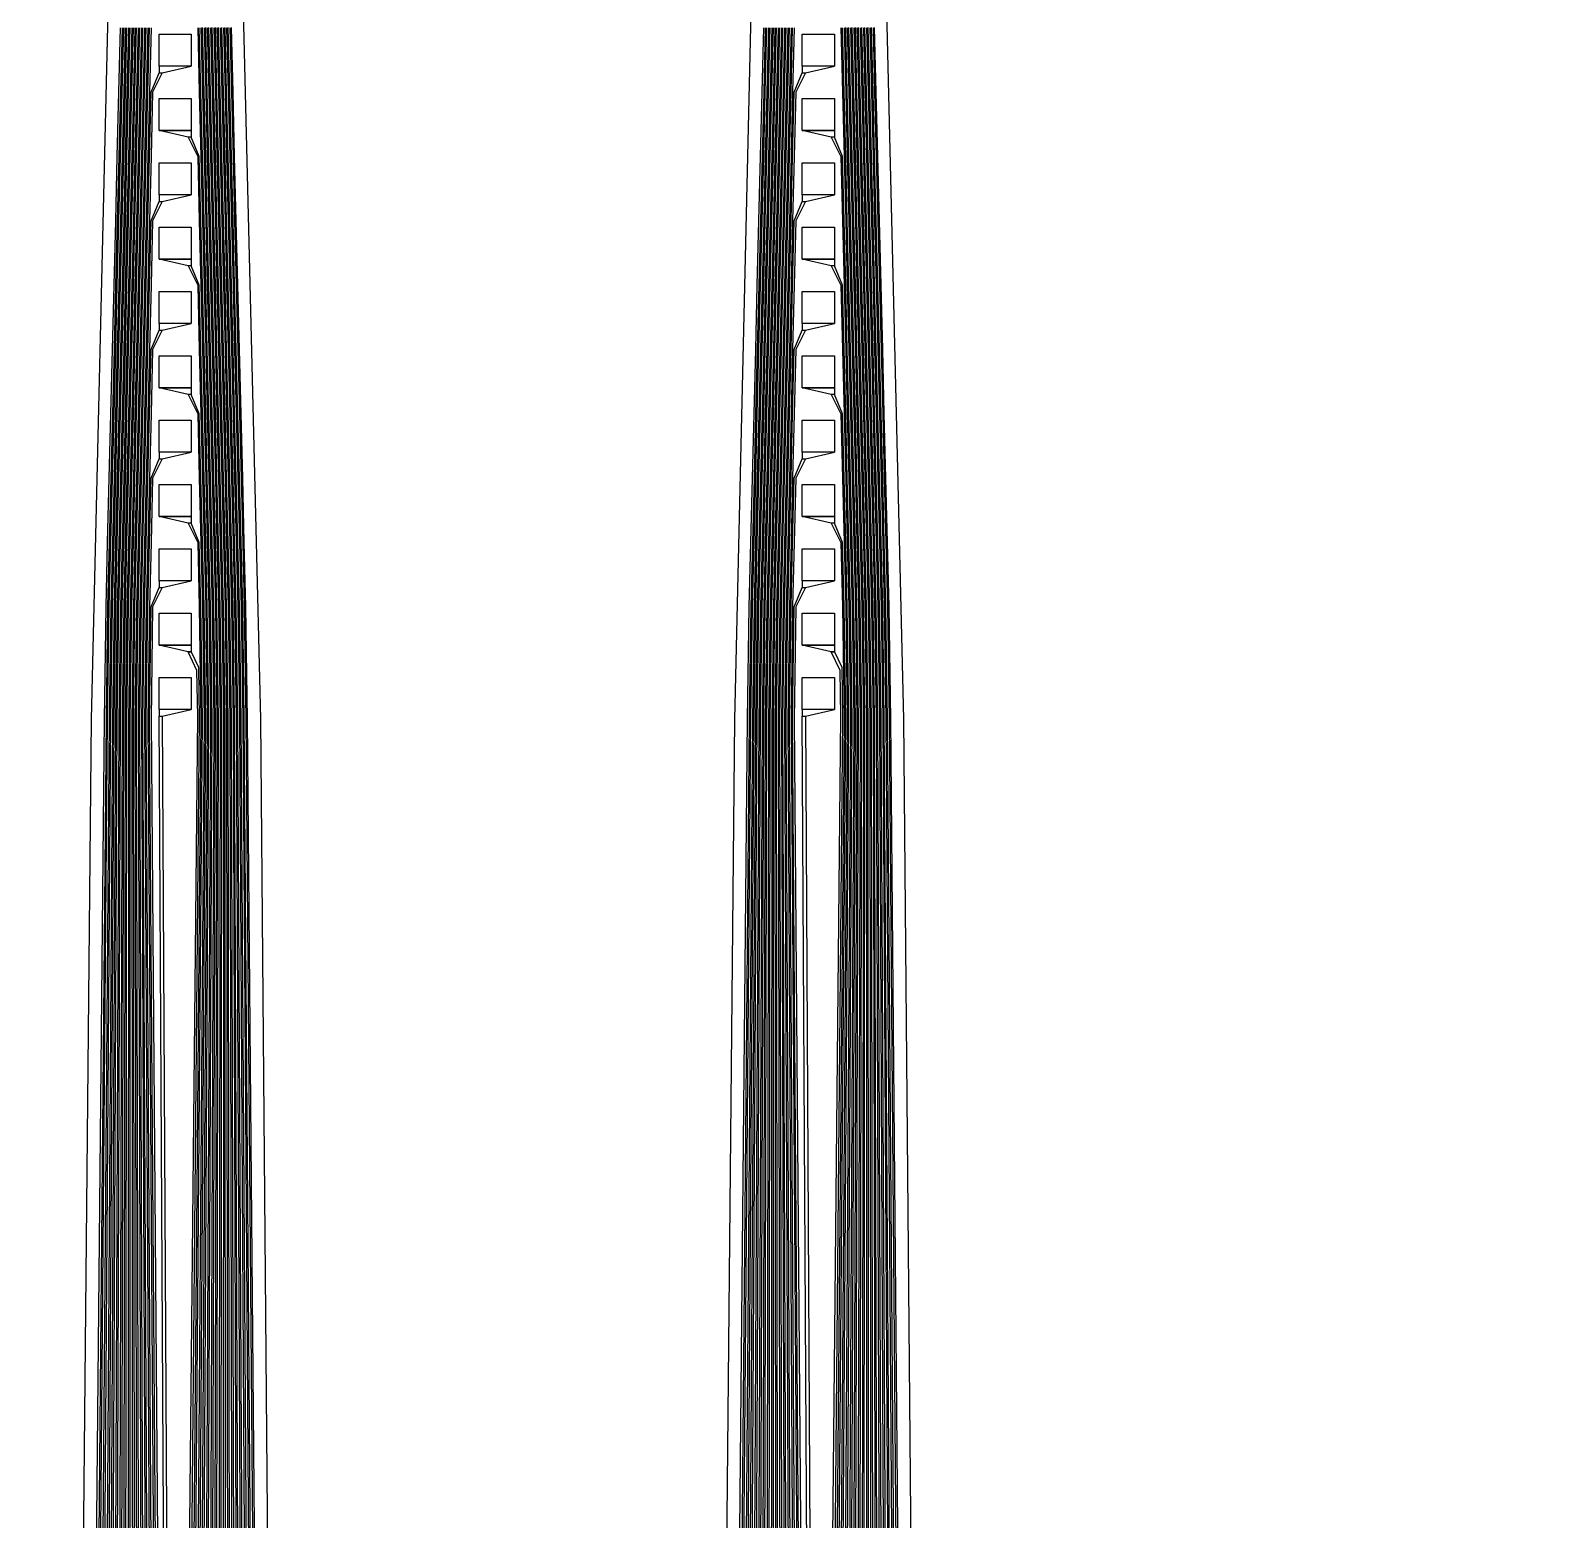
# Model space of a CAD drawing. Header units: inches. Extents: x 106592 to 209533, y 57057 to 74911.
# Drawn here: x 175348.1 to 175821.4, y 70432.1 to 70895 of the extents above; entities that cross this region are included whole.
import ezdxf

# ---------------------------------------------------------------- set-up
doc = ezdxf.new("R2010")
doc.units = ezdxf.units.IN
doc.header["$MEASUREMENT"] = 0
for name, color, linetype in [('metal', 221, 'Continuous'), ('nitride window', 40, 'Continuous'), ('profile', 140, 'Continuous')]:
    doc.layers.add(name, color=color, linetype=linetype)

msp = doc.modelspace()

# ---------------------------------------------------------------- linework, layer by layer
at = {"layer": 'metal'}
for points in [[(175376.63, 70895.83), (175376.14, 70875.9), (175375.63, 70855.83), (175375.14, 70835.9), (175374.63, 70815.83), (175374.14, 70795.9), (175373.63, 70775.83), (175373.14, 70755.9), (175372.63, 70735.83), (175372.14, 70715.9), (175371.63, 70680.83), (175365.68, 70011.7), (175364.78, 70011.7), (175371.13, 70680.84), (175371.64, 70715.91), (175372.13, 70735.84), (175372.64, 70755.91), (175373.13, 70775.84), (175373.64, 70795.91), (175374.13, 70815.84), (175374.64, 70835.91), (175375.13, 70855.84), (175375.64, 70875.91), (175376.13, 70895.84)], [(175377.63, 70895.83), (175377.14, 70875.9), (175376.63, 70855.83), (175376.14, 70835.9), (175375.63, 70815.83), (175375.14, 70795.9), (175374.63, 70775.83), (175374.14, 70755.9), (175373.63, 70735.83), (175373.14, 70715.9), (175372.63, 70680.83), (175367.48, 70011.7), (175366.58, 70011.7), (175372.13, 70680.84), (175372.64, 70715.91), (175373.13, 70735.84), (175373.64, 70755.91), (175374.13, 70775.84), (175374.64, 70795.91), (175375.13, 70815.84), (175375.64, 70835.91), (175376.13, 70855.84), (175376.64, 70875.91), (175377.13, 70895.84)], [(175378.63, 70895.83), (175378.14, 70875.9), (175377.63, 70855.83), (175377.14, 70835.9), (175376.63, 70815.83), (175376.14, 70795.9), (175375.63, 70775.83), (175375.14, 70755.9), (175374.63, 70735.83), (175374.14, 70715.9), (175373.63, 70680.83), (175369.28, 70011.7), (175368.38, 70011.7), (175373.13, 70680.84), (175373.64, 70715.91), (175374.13, 70735.84), (175374.64, 70755.91), (175375.13, 70775.84), (175375.64, 70795.91), (175376.13, 70815.84), (175376.64, 70835.91), (175377.13, 70855.84), (175377.64, 70875.91), (175378.13, 70895.84)], [(175379.63, 70895.83), (175379.14, 70875.9), (175378.63, 70855.83), (175378.14, 70835.9), (175377.63, 70815.83), (175377.14, 70795.9), (175376.63, 70775.83), (175376.14, 70755.9), (175375.63, 70735.83), (175375.14, 70715.9), (175374.63, 70680.83), (175371.08, 70011.7), (175370.18, 70011.7), (175374.13, 70680.84), (175374.64, 70715.91), (175375.13, 70735.84), (175375.64, 70755.91), (175376.13, 70775.84), (175376.64, 70795.91), (175377.13, 70815.84), (175377.64, 70835.91), (175378.13, 70855.84), (175378.64, 70875.91), (175379.13, 70895.84)], [(175380.63, 70895.83), (175380.14, 70875.9), (175379.63, 70855.83), (175379.14, 70835.9), (175378.63, 70815.83), (175378.14, 70795.9), (175377.63, 70775.83), (175377.14, 70755.9), (175376.63, 70735.83), (175376.14, 70715.9), (175375.63, 70680.83), (175372.88, 70011.7), (175371.98, 70011.7), (175375.13, 70680.84), (175375.64, 70715.91), (175376.13, 70735.84), (175376.64, 70755.91), (175377.13, 70775.84), (175377.64, 70795.91), (175378.13, 70815.84), (175378.64, 70835.91), (175379.13, 70855.84), (175379.64, 70875.91), (175380.13, 70895.84)], [(175381.63, 70895.83), (175381.14, 70875.9), (175380.63, 70855.83), (175380.14, 70835.9), (175379.63, 70815.83), (175379.14, 70795.9), (175378.63, 70775.83), (175378.14, 70755.9), (175377.63, 70735.83), (175377.14, 70715.9), (175376.63, 70680.83), (175374.68, 70011.7), (175373.78, 70011.7), (175376.13, 70680.84), (175376.64, 70715.91), (175377.13, 70735.84), (175377.64, 70755.91), (175378.13, 70775.84), (175378.64, 70795.91), (175379.13, 70815.84), (175379.64, 70835.91), (175380.13, 70855.84), (175380.64, 70875.91), (175381.13, 70895.84)], [(175382.63, 70895.83), (175382.14, 70875.9), (175381.63, 70855.83), (175381.14, 70835.9), (175380.63, 70815.83), (175380.14, 70795.9), (175379.63, 70775.83), (175379.14, 70755.9), (175378.63, 70735.83), (175378.14, 70715.9), (175377.63, 70680.83), (175376.48, 70011.7), (175375.58, 70011.7), (175377.13, 70680.84), (175377.64, 70715.91), (175378.13, 70735.84), (175378.64, 70755.91), (175379.13, 70775.84), (175379.64, 70795.91), (175380.13, 70815.84), (175380.64, 70835.91), (175381.13, 70855.84), (175381.64, 70875.91), (175382.13, 70895.84)], [(175383.63, 70895.83), (175383.14, 70875.9), (175382.63, 70855.83), (175382.14, 70835.9), (175381.63, 70815.83), (175381.14, 70795.9), (175380.63, 70775.83), (175380.14, 70755.9), (175379.63, 70735.83), (175379.14, 70715.9), (175378.63, 70680.83), (175378.28, 70011.7), (175377.38, 70011.7), (175378.13, 70680.84), (175378.64, 70715.91), (175379.13, 70735.84), (175379.64, 70755.91), (175380.13, 70775.84), (175380.64, 70795.91), (175381.13, 70815.84), (175381.64, 70835.91), (175382.13, 70855.84), (175382.64, 70875.91), (175383.13, 70895.84)], [(175384.63, 70895.83), (175384.14, 70875.9), (175383.63, 70855.83), (175383.14, 70835.9), (175382.63, 70815.83), (175382.14, 70795.9), (175381.63, 70775.83), (175381.14, 70755.9), (175380.63, 70735.83), (175380.14, 70715.9), (175379.63, 70680.83), (175380.08, 70011.7), (175379.18, 70011.7), (175379.13, 70680.84), (175379.64, 70715.91), (175380.13, 70735.84), (175380.64, 70755.91), (175381.13, 70775.84), (175381.64, 70795.91), (175382.13, 70815.84), (175382.64, 70835.91), (175383.13, 70855.84), (175383.64, 70875.91), (175384.13, 70895.84)], [(175385.63, 70895.83), (175385.14, 70875.9), (175384.63, 70855.83), (175384.14, 70835.9), (175383.63, 70815.83), (175383.14, 70795.9), (175382.63, 70775.83), (175382.14, 70755.9), (175381.63, 70735.83), (175381.14, 70715.9), (175380.63, 70680.83), (175381.88, 70011.7), (175380.98, 70011.7), (175380.13, 70680.84), (175380.64, 70715.91), (175381.13, 70735.84), (175381.64, 70755.91), (175382.13, 70775.84), (175382.64, 70795.91), (175383.13, 70815.84), (175383.64, 70835.91), (175384.13, 70855.84), (175384.64, 70875.91), (175385.13, 70895.84)], [(175400.13, 70895.83), (175400.63, 70875.83), (175401.13, 70855.9), (175401.63, 70835.83), (175402.13, 70815.9), (175402.63, 70795.83), (175403.13, 70775.9), (175403.63, 70755.83), (175404.13, 70735.9), (175404.63, 70715.83), (175405.13, 70680.9), (175402.58, 70011.7)], [(175403.48, 70011.7), (175405.63, 70680.91), (175405.13, 70715.84), (175404.63, 70735.91), (175404.13, 70755.84), (175403.63, 70775.91), (175403.13, 70795.84), (175402.63, 70815.91), (175402.13, 70835.84), (175401.63, 70855.91), (175401.13, 70875.84), (175401.13, 70875.83), (175400.63, 70895.9)], [(175401.13, 70895.9), (175401.63, 70875.83), (175402.13, 70855.9), (175402.63, 70835.83), (175403.13, 70815.9), (175403.63, 70795.83), (175404.13, 70775.9), (175404.63, 70755.83), (175405.13, 70735.9), (175405.63, 70715.83), (175406.13, 70680.9), (175404.38, 70011.7), (175405.28, 70011.7), (175406.63, 70680.91), (175406.13, 70715.84), (175405.63, 70735.91), (175405.13, 70755.84), (175404.63, 70775.91), (175404.13, 70795.84), (175403.63, 70815.91), (175403.13, 70835.84), (175402.63, 70855.91), (175402.13, 70875.84), (175401.63, 70895.91)], [(175402.13, 70895.9), (175402.63, 70875.83), (175403.13, 70855.9), (175403.63, 70835.83), (175404.13, 70815.9), (175404.63, 70795.83), (175405.13, 70775.9), (175405.63, 70755.83), (175406.13, 70735.9), (175406.63, 70715.83), (175407.13, 70680.9), (175406.18, 70011.7), (175407.08, 70011.7), (175407.63, 70680.91), (175407.13, 70715.84), (175406.63, 70735.91), (175406.13, 70755.84), (175405.63, 70775.91), (175405.13, 70795.84), (175404.63, 70815.91), (175404.13, 70835.84), (175403.63, 70855.91), (175403.13, 70875.84), (175402.63, 70895.91)], [(175403.13, 70895.9), (175403.63, 70875.83), (175404.13, 70855.9), (175404.63, 70835.83), (175405.13, 70815.9), (175405.63, 70795.83), (175406.13, 70775.9), (175406.63, 70755.83), (175407.13, 70735.9), (175407.63, 70715.83), (175408.13, 70680.9), (175407.98, 70011.7), (175408.88, 70011.7), (175408.63, 70680.91), (175408.13, 70715.84), (175407.63, 70735.91), (175407.13, 70755.84), (175406.63, 70775.91), (175406.13, 70795.84), (175405.63, 70815.91), (175405.13, 70835.84), (175404.63, 70855.91), (175404.13, 70875.84), (175403.63, 70895.91)], [(175404.13, 70895.9), (175404.63, 70875.83), (175405.13, 70855.9), (175405.63, 70835.83), (175406.13, 70815.9), (175406.63, 70795.83), (175407.13, 70775.9), (175407.63, 70755.83), (175408.13, 70735.9), (175408.63, 70715.83), (175409.13, 70680.9), (175409.78, 70011.7), (175410.68, 70011.7), (175409.63, 70680.91), (175409.13, 70715.84), (175408.63, 70735.91), (175408.13, 70755.84), (175407.63, 70775.91), (175407.13, 70795.84), (175406.63, 70815.91), (175406.13, 70835.84), (175405.63, 70855.91), (175405.13, 70875.84), (175404.63, 70895.91)], [(175405.13, 70895.9), (175405.63, 70875.83), (175406.13, 70855.9), (175406.63, 70835.83), (175407.13, 70815.9), (175407.63, 70795.83), (175408.13, 70775.9), (175408.63, 70755.83), (175409.13, 70735.9), (175409.63, 70715.83), (175410.13, 70680.9), (175411.58, 70011.7), (175412.48, 70011.7), (175410.63, 70680.91), (175410.13, 70715.84), (175409.63, 70735.91), (175409.13, 70755.84), (175408.63, 70775.91), (175408.13, 70795.84), (175407.63, 70815.91), (175407.13, 70835.84), (175406.63, 70855.91), (175406.13, 70875.84), (175405.63, 70895.91)], [(175406.13, 70895.9), (175406.63, 70875.83), (175407.13, 70855.9), (175407.63, 70835.83), (175408.13, 70815.9), (175408.63, 70795.83), (175409.13, 70775.9), (175409.63, 70755.83), (175410.13, 70735.9), (175410.63, 70715.83), (175411.13, 70680.9), (175413.38, 70011.7), (175414.28, 70011.7), (175411.63, 70680.91), (175411.13, 70715.84), (175410.63, 70735.91), (175410.13, 70755.84), (175409.63, 70775.91), (175409.13, 70795.84), (175408.63, 70815.91), (175408.13, 70835.84), (175407.63, 70855.91), (175407.13, 70875.84), (175406.63, 70895.91)], [(175407.13, 70895.9), (175407.63, 70875.83), (175408.13, 70855.9), (175408.63, 70835.83), (175409.13, 70815.9), (175409.63, 70795.83), (175410.13, 70775.9), (175410.63, 70755.83), (175411.13, 70735.9), (175411.63, 70715.83), (175412.13, 70680.9), (175415.18, 70011.7), (175416.08, 70011.7), (175412.63, 70680.91), (175412.13, 70715.84), (175411.63, 70735.91), (175411.13, 70755.84), (175410.63, 70775.91), (175410.13, 70795.84), (175409.63, 70815.91), (175409.13, 70835.84), (175408.63, 70855.91), (175408.13, 70875.84), (175407.63, 70895.91)], [(175408.13, 70895.9), (175408.63, 70875.83), (175409.13, 70855.9), (175409.63, 70835.83), (175410.13, 70815.9), (175410.63, 70795.83), (175411.13, 70775.9), (175411.63, 70755.83), (175412.13, 70735.9), (175412.63, 70715.83), (175413.13, 70680.9), (175416.98, 70011.7), (175417.88, 70011.7), (175413.63, 70680.91), (175413.13, 70715.84), (175412.63, 70735.91), (175412.13, 70755.84), (175411.63, 70775.91), (175411.13, 70795.84), (175410.63, 70815.91), (175410.13, 70835.84), (175409.63, 70855.91), (175409.13, 70875.84), (175408.63, 70895.91)], [(175409.13, 70895.9), (175409.63, 70875.83), (175410.13, 70855.9), (175410.63, 70835.83), (175411.13, 70815.9), (175411.63, 70795.83), (175412.13, 70775.9), (175412.63, 70755.83), (175413.13, 70735.9), (175413.63, 70715.83), (175414.13, 70680.9), (175418.78, 70011.7), (175419.68, 70011.7), (175414.63, 70680.91), (175414.13, 70715.84), (175413.63, 70735.91), (175413.13, 70755.84), (175412.63, 70775.91), (175412.13, 70795.84), (175411.63, 70815.91), (175411.13, 70835.84), (175410.63, 70855.91), (175410.13, 70875.84), (175409.63, 70895.91)], [(175410.13, 70895.9), (175410.63, 70875.83), (175411.13, 70855.9), (175411.63, 70835.83), (175412.13, 70815.9), (175412.63, 70795.83), (175413.13, 70775.9), (175413.63, 70755.83), (175414.13, 70735.9), (175414.63, 70715.83), (175415.13, 70680.9), (175420.58, 70011.7), (175421.48, 70011.7), (175415.63, 70680.91), (175415.13, 70715.84), (175414.63, 70735.91), (175414.13, 70755.84), (175413.63, 70775.91), (175413.13, 70795.84), (175412.63, 70815.91), (175412.13, 70835.84), (175411.63, 70855.91), (175411.13, 70875.84), (175410.63, 70895.91)], [(175576.63, 70895.83), (175576.14, 70875.9), (175575.63, 70855.83), (175575.14, 70835.9), (175574.63, 70815.83), (175574.14, 70795.9), (175573.63, 70775.83), (175573.14, 70755.9), (175572.63, 70735.83), (175572.14, 70715.9), (175571.63, 70680.83), (175565.68, 70011.7), (175564.78, 70011.7), (175571.13, 70680.84), (175571.64, 70715.91), (175572.13, 70735.84), (175572.64, 70755.91), (175573.13, 70775.84), (175573.64, 70795.91), (175574.13, 70815.84), (175574.64, 70835.91), (175575.13, 70855.84), (175575.64, 70875.91), (175576.13, 70895.84)], [(175577.63, 70895.83), (175577.14, 70875.9), (175576.63, 70855.83), (175576.14, 70835.9), (175575.63, 70815.83), (175575.14, 70795.9), (175574.63, 70775.83), (175574.14, 70755.9), (175573.63, 70735.83), (175573.14, 70715.9), (175572.63, 70680.83), (175567.48, 70011.7), (175566.58, 70011.7), (175572.13, 70680.84), (175572.64, 70715.91), (175573.13, 70735.84), (175573.64, 70755.91), (175574.13, 70775.84), (175574.64, 70795.91), (175575.13, 70815.84), (175575.64, 70835.91), (175576.13, 70855.84), (175576.64, 70875.91), (175577.13, 70895.84)], [(175578.63, 70895.83), (175578.14, 70875.9), (175577.63, 70855.83), (175577.14, 70835.9), (175576.63, 70815.83), (175576.14, 70795.9), (175575.63, 70775.83), (175575.14, 70755.9), (175574.63, 70735.83), (175574.14, 70715.9), (175573.63, 70680.83), (175569.28, 70011.7), (175568.38, 70011.7), (175573.13, 70680.84), (175573.64, 70715.91), (175574.13, 70735.84), (175574.64, 70755.91), (175575.13, 70775.84), (175575.64, 70795.91), (175576.13, 70815.84), (175576.64, 70835.91), (175577.13, 70855.84), (175577.64, 70875.91), (175578.13, 70895.84)], [(175579.63, 70895.83), (175579.14, 70875.9), (175578.63, 70855.83), (175578.14, 70835.9), (175577.63, 70815.83), (175577.14, 70795.9), (175576.63, 70775.83), (175576.14, 70755.9), (175575.63, 70735.83), (175575.14, 70715.9), (175574.63, 70680.83), (175571.08, 70011.7), (175570.18, 70011.7), (175574.13, 70680.84), (175574.64, 70715.91), (175575.13, 70735.84), (175575.64, 70755.91), (175576.13, 70775.84), (175576.64, 70795.91), (175577.13, 70815.84), (175577.64, 70835.91), (175578.13, 70855.84), (175578.64, 70875.91), (175579.13, 70895.84)], [(175580.63, 70895.83), (175580.14, 70875.9), (175579.63, 70855.83), (175579.14, 70835.9), (175578.63, 70815.83), (175578.14, 70795.9), (175577.63, 70775.83), (175577.14, 70755.9), (175576.63, 70735.83), (175576.14, 70715.9), (175575.63, 70680.83), (175572.88, 70011.7), (175571.98, 70011.7), (175575.13, 70680.84), (175575.64, 70715.91), (175576.13, 70735.84), (175576.64, 70755.91), (175577.13, 70775.84), (175577.64, 70795.91), (175578.13, 70815.84), (175578.64, 70835.91), (175579.13, 70855.84), (175579.64, 70875.91), (175580.13, 70895.84)], [(175581.63, 70895.83), (175581.14, 70875.9), (175580.63, 70855.83), (175580.14, 70835.9), (175579.63, 70815.83), (175579.14, 70795.9), (175578.63, 70775.83), (175578.14, 70755.9), (175577.63, 70735.83), (175577.14, 70715.9), (175576.63, 70680.83), (175574.68, 70011.7), (175573.78, 70011.7), (175576.13, 70680.84), (175576.64, 70715.91), (175577.13, 70735.84), (175577.64, 70755.91), (175578.13, 70775.84), (175578.64, 70795.91), (175579.13, 70815.84), (175579.64, 70835.91), (175580.13, 70855.84), (175580.64, 70875.91), (175581.13, 70895.84)], [(175582.63, 70895.83), (175582.14, 70875.9), (175581.63, 70855.83), (175581.14, 70835.9), (175580.63, 70815.83), (175580.14, 70795.9), (175579.63, 70775.83), (175579.14, 70755.9), (175578.63, 70735.83), (175578.14, 70715.9), (175577.63, 70680.83), (175576.48, 70011.7), (175575.58, 70011.7), (175577.13, 70680.84), (175577.64, 70715.91), (175578.13, 70735.84), (175578.64, 70755.91), (175579.13, 70775.84), (175579.64, 70795.91), (175580.13, 70815.84), (175580.64, 70835.91), (175581.13, 70855.84), (175581.64, 70875.91), (175582.13, 70895.84)], [(175583.63, 70895.83), (175583.14, 70875.9), (175582.63, 70855.83), (175582.14, 70835.9), (175581.63, 70815.83), (175581.14, 70795.9), (175580.63, 70775.83), (175580.14, 70755.9), (175579.63, 70735.83), (175579.14, 70715.9), (175578.63, 70680.83), (175578.28, 70011.7), (175577.38, 70011.7), (175578.13, 70680.84), (175578.64, 70715.91), (175579.13, 70735.84), (175579.64, 70755.91), (175580.13, 70775.84), (175580.64, 70795.91), (175581.13, 70815.84), (175581.64, 70835.91), (175582.13, 70855.84), (175582.64, 70875.91), (175583.13, 70895.84)], [(175584.63, 70895.83), (175584.14, 70875.9), (175583.63, 70855.83), (175583.14, 70835.9), (175582.63, 70815.83), (175582.14, 70795.9), (175581.63, 70775.83), (175581.14, 70755.9), (175580.63, 70735.83), (175580.14, 70715.9), (175579.63, 70680.83), (175580.08, 70011.7), (175579.18, 70011.7), (175579.13, 70680.84), (175579.64, 70715.91), (175580.13, 70735.84), (175580.64, 70755.91), (175581.13, 70775.84), (175581.64, 70795.91), (175582.13, 70815.84), (175582.64, 70835.91), (175583.13, 70855.84), (175583.64, 70875.91), (175584.13, 70895.84)], [(175585.63, 70895.83), (175585.14, 70875.9), (175584.63, 70855.83), (175584.14, 70835.9), (175583.63, 70815.83), (175583.14, 70795.9), (175582.63, 70775.83), (175582.14, 70755.9), (175581.63, 70735.83), (175581.14, 70715.9), (175580.63, 70680.83), (175581.88, 70011.7), (175580.98, 70011.7), (175580.13, 70680.84), (175580.64, 70715.91), (175581.13, 70735.84), (175581.64, 70755.91), (175582.13, 70775.84), (175582.64, 70795.91), (175583.13, 70815.84), (175583.64, 70835.91), (175584.13, 70855.84), (175584.64, 70875.91), (175585.13, 70895.84)], [(175600.13, 70895.83), (175600.63, 70875.83), (175601.13, 70855.9), (175601.63, 70835.83), (175602.13, 70815.9), (175602.63, 70795.83), (175603.13, 70775.9), (175603.63, 70755.83), (175604.13, 70735.9), (175604.63, 70715.83), (175605.13, 70680.9), (175602.58, 70011.7)], [(175603.48, 70011.7), (175605.63, 70680.91), (175605.13, 70715.84), (175604.63, 70735.91), (175604.13, 70755.84), (175603.63, 70775.91), (175603.13, 70795.84), (175602.63, 70815.91), (175602.13, 70835.84), (175601.63, 70855.91), (175601.13, 70875.84), (175601.13, 70875.83), (175600.63, 70895.9)], [(175601.13, 70895.9), (175601.63, 70875.83), (175602.13, 70855.9), (175602.63, 70835.83), (175603.13, 70815.9), (175603.63, 70795.83), (175604.13, 70775.9), (175604.63, 70755.83), (175605.13, 70735.9), (175605.63, 70715.83), (175606.13, 70680.9), (175604.38, 70011.7), (175605.28, 70011.7), (175606.63, 70680.91), (175606.13, 70715.84), (175605.63, 70735.91), (175605.13, 70755.84), (175604.63, 70775.91), (175604.13, 70795.84), (175603.63, 70815.91), (175603.13, 70835.84), (175602.63, 70855.91), (175602.13, 70875.84), (175601.63, 70895.91)], [(175602.13, 70895.9), (175602.63, 70875.83), (175603.13, 70855.9), (175603.63, 70835.83), (175604.13, 70815.9), (175604.63, 70795.83), (175605.13, 70775.9), (175605.63, 70755.83), (175606.13, 70735.9), (175606.63, 70715.83), (175607.13, 70680.9), (175606.18, 70011.7), (175607.08, 70011.7), (175607.63, 70680.91), (175607.13, 70715.84), (175606.63, 70735.91), (175606.13, 70755.84), (175605.63, 70775.91), (175605.13, 70795.84), (175604.63, 70815.91), (175604.13, 70835.84), (175603.63, 70855.91), (175603.13, 70875.84), (175602.63, 70895.91)], [(175603.13, 70895.9), (175603.63, 70875.83), (175604.13, 70855.9), (175604.63, 70835.83), (175605.13, 70815.9), (175605.63, 70795.83), (175606.13, 70775.9), (175606.63, 70755.83), (175607.13, 70735.9), (175607.63, 70715.83), (175608.13, 70680.9), (175607.98, 70011.7), (175608.88, 70011.7), (175608.63, 70680.91), (175608.13, 70715.84), (175607.63, 70735.91), (175607.13, 70755.84), (175606.63, 70775.91), (175606.13, 70795.84), (175605.63, 70815.91), (175605.13, 70835.84), (175604.63, 70855.91), (175604.13, 70875.84), (175603.63, 70895.91)], [(175604.13, 70895.9), (175604.63, 70875.83), (175605.13, 70855.9), (175605.63, 70835.83), (175606.13, 70815.9), (175606.63, 70795.83), (175607.13, 70775.9), (175607.63, 70755.83), (175608.13, 70735.9), (175608.63, 70715.83), (175609.13, 70680.9), (175609.78, 70011.7), (175610.68, 70011.7), (175609.63, 70680.91), (175609.13, 70715.84), (175608.63, 70735.91), (175608.13, 70755.84), (175607.63, 70775.91), (175607.13, 70795.84), (175606.63, 70815.91), (175606.13, 70835.84), (175605.63, 70855.91), (175605.13, 70875.84), (175604.63, 70895.91)], [(175605.13, 70895.9), (175605.63, 70875.83), (175606.13, 70855.9), (175606.63, 70835.83), (175607.13, 70815.9), (175607.63, 70795.83), (175608.13, 70775.9), (175608.63, 70755.83), (175609.13, 70735.9), (175609.63, 70715.83), (175610.13, 70680.9), (175611.58, 70011.7), (175612.48, 70011.7), (175610.63, 70680.91), (175610.13, 70715.84), (175609.63, 70735.91), (175609.13, 70755.84), (175608.63, 70775.91), (175608.13, 70795.84), (175607.63, 70815.91), (175607.13, 70835.84), (175606.63, 70855.91), (175606.13, 70875.84), (175605.63, 70895.91)], [(175606.13, 70895.9), (175606.63, 70875.83), (175607.13, 70855.9), (175607.63, 70835.83), (175608.13, 70815.9), (175608.63, 70795.83), (175609.13, 70775.9), (175609.63, 70755.83), (175610.13, 70735.9), (175610.63, 70715.83), (175611.13, 70680.9), (175613.38, 70011.7), (175614.28, 70011.7), (175611.63, 70680.91), (175611.13, 70715.84), (175610.63, 70735.91), (175610.13, 70755.84), (175609.63, 70775.91), (175609.13, 70795.84), (175608.63, 70815.91), (175608.13, 70835.84), (175607.63, 70855.91), (175607.13, 70875.84), (175606.63, 70895.91)], [(175607.13, 70895.9), (175607.63, 70875.83), (175608.13, 70855.9), (175608.63, 70835.83), (175609.13, 70815.9), (175609.63, 70795.83), (175610.13, 70775.9), (175610.63, 70755.83), (175611.13, 70735.9), (175611.63, 70715.83), (175612.13, 70680.9), (175615.18, 70011.7), (175616.08, 70011.7), (175612.63, 70680.91), (175612.13, 70715.84), (175611.63, 70735.91), (175611.13, 70755.84), (175610.63, 70775.91), (175610.13, 70795.84), (175609.63, 70815.91), (175609.13, 70835.84), (175608.63, 70855.91), (175608.13, 70875.84), (175607.63, 70895.91)], [(175608.13, 70895.9), (175608.63, 70875.83), (175609.13, 70855.9), (175609.63, 70835.83), (175610.13, 70815.9), (175610.63, 70795.83), (175611.13, 70775.9), (175611.63, 70755.83), (175612.13, 70735.9), (175612.63, 70715.83), (175613.13, 70680.9), (175616.98, 70011.7), (175617.88, 70011.7), (175613.63, 70680.91), (175613.13, 70715.84), (175612.63, 70735.91), (175612.13, 70755.84), (175611.63, 70775.91), (175611.13, 70795.84), (175610.63, 70815.91), (175610.13, 70835.84), (175609.63, 70855.91), (175609.13, 70875.84), (175608.63, 70895.91)], [(175609.13, 70895.9), (175609.63, 70875.83), (175610.13, 70855.9), (175610.63, 70835.83), (175611.13, 70815.9), (175611.63, 70795.83), (175612.13, 70775.9), (175612.63, 70755.83), (175613.13, 70735.9), (175613.63, 70715.83), (175614.13, 70680.9), (175618.78, 70011.7), (175619.68, 70011.7), (175614.63, 70680.91), (175614.13, 70715.84), (175613.63, 70735.91), (175613.13, 70755.84), (175612.63, 70775.91), (175612.13, 70795.84), (175611.63, 70815.91), (175611.13, 70835.84), (175610.63, 70855.91), (175610.13, 70875.84), (175609.63, 70895.91)], [(175610.13, 70895.9), (175610.63, 70875.83), (175611.13, 70855.9), (175611.63, 70835.83), (175612.13, 70815.9), (175612.63, 70795.83), (175613.13, 70775.9), (175613.63, 70755.83), (175614.13, 70735.9), (175614.63, 70715.83), (175615.13, 70680.9), (175620.58, 70011.7), (175621.48, 70011.7), (175615.63, 70680.91), (175615.13, 70715.84), (175614.63, 70735.91), (175614.13, 70755.84), (175613.63, 70775.91), (175613.13, 70795.84), (175612.63, 70815.91), (175612.13, 70835.84), (175611.63, 70855.91), (175611.13, 70875.84), (175610.63, 70895.91)], [(175382.78, 70011.7), (175381.13, 70680.84), (175381.64, 70715.91), (175382.13, 70735.84), (175382.64, 70755.91), (175383.13, 70775.84), (175383.64, 70795.91), (175384.13, 70815.84), (175384.64, 70835.91), (175385.13, 70855.84), (175385.13, 70855.83), (175385.64, 70875.9), (175388.13, 70881.9), (175389.13, 70881.9), (175386.13, 70875.83), (175385.63, 70855.83), (175385.14, 70835.9), (175384.63, 70815.83), (175384.14, 70795.9), (175383.63, 70775.83), (175383.14, 70755.9), (175382.63, 70735.83), (175382.14, 70715.9), (175381.63, 70680.83), (175383.68, 70011.7)], [(175582.78, 70011.7), (175581.13, 70680.84), (175581.64, 70715.91), (175582.13, 70735.84), (175582.64, 70755.91), (175583.13, 70775.84), (175583.64, 70795.91), (175584.13, 70815.84), (175584.64, 70835.91), (175585.13, 70855.84), (175585.13, 70855.83), (175585.64, 70875.9), (175588.13, 70881.9), (175589.13, 70881.9), (175586.13, 70875.83), (175585.63, 70855.83), (175585.14, 70835.9), (175584.63, 70815.83), (175584.14, 70795.9), (175583.63, 70775.83), (175583.14, 70755.9), (175582.63, 70735.83), (175582.14, 70715.9), (175581.63, 70680.83), (175583.68, 70011.7)]]:
    msp.add_lwpolyline(points, dxfattribs=at)
for points in [[(175388.13, 70893.9), (175398.13, 70893.9), (175398.13, 70883.9), (175388.13, 70883.9)], [(175588.13, 70893.9), (175598.13, 70893.9), (175598.13, 70883.9), (175588.13, 70883.9)], [(175388.13, 70881.9), (175389.13, 70881.9), (175398.13, 70883.9), (175388.13, 70883.9)], [(175588.13, 70881.9), (175589.13, 70881.9), (175598.13, 70883.9), (175588.13, 70883.9)], [(175388.13, 70873.9), (175398.13, 70873.9), (175398.13, 70863.9), (175388.13, 70863.9)], [(175588.13, 70873.9), (175598.13, 70873.9), (175598.13, 70863.9), (175588.13, 70863.9)], [(175398.13, 70861.9), (175397.13, 70861.9), (175388.13, 70863.9), (175398.13, 70863.9)], [(175401.13, 70835.83), (175400.63, 70855.9), (175398.13, 70861.9), (175397.13, 70861.9), (175400.13, 70855.83), (175400.63, 70835.83), (175401.13, 70815.9), (175401.63, 70795.83), (175402.13, 70775.9), (175402.63, 70755.83), (175403.13, 70735.9), (175403.63, 70715.83), (175404.13, 70680.9), (175400.78, 70011.7), (175401.68, 70011.7), (175404.63, 70680.91), (175404.13, 70715.84), (175403.63, 70735.91), (175403.13, 70755.84), (175402.63, 70775.91), (175402.13, 70795.84), (175401.63, 70815.91), (175401.13, 70835.84)], [(175598.13, 70861.9), (175597.13, 70861.9), (175588.13, 70863.9), (175598.13, 70863.9)], [(175601.13, 70835.83), (175600.63, 70855.9), (175598.13, 70861.9), (175597.13, 70861.9), (175600.13, 70855.83), (175600.63, 70835.83), (175601.13, 70815.9), (175601.63, 70795.83), (175602.13, 70775.9), (175602.63, 70755.83), (175603.13, 70735.9), (175603.63, 70715.83), (175604.13, 70680.9), (175600.78, 70011.7), (175601.68, 70011.7), (175604.63, 70680.91), (175604.13, 70715.84), (175603.63, 70735.91), (175603.13, 70755.84), (175602.63, 70775.91), (175602.13, 70795.84), (175601.63, 70815.91), (175601.13, 70835.84)], [(175388.13, 70853.9), (175398.13, 70853.9), (175398.13, 70843.9), (175388.13, 70843.9)], [(175588.13, 70853.9), (175598.13, 70853.9), (175598.13, 70843.9), (175588.13, 70843.9)], [(175388.13, 70841.9), (175389.13, 70841.9), (175398.13, 70843.9), (175388.13, 70843.9)], [(175588.13, 70841.9), (175589.13, 70841.9), (175598.13, 70843.9), (175588.13, 70843.9)], [(175385.13, 70815.83), (175385.64, 70835.9), (175388.13, 70841.9), (175389.13, 70841.9), (175386.13, 70835.83), (175385.63, 70815.83), (175385.14, 70795.9), (175384.63, 70775.83), (175384.14, 70755.9), (175383.63, 70735.83), (175383.14, 70715.9), (175382.63, 70680.83), (175385.48, 70011.7), (175384.58, 70011.7), (175382.13, 70680.84), (175382.64, 70715.91), (175383.13, 70735.84), (175383.64, 70755.91), (175384.13, 70775.84), (175384.64, 70795.91), (175385.13, 70815.84)], [(175585.13, 70815.83), (175585.64, 70835.9), (175588.13, 70841.9), (175589.13, 70841.9), (175586.13, 70835.83), (175585.63, 70815.83), (175585.14, 70795.9), (175584.63, 70775.83), (175584.14, 70755.9), (175583.63, 70735.83), (175583.14, 70715.9), (175582.63, 70680.83), (175585.48, 70011.7), (175584.58, 70011.7), (175582.13, 70680.84), (175582.64, 70715.91), (175583.13, 70735.84), (175583.64, 70755.91), (175584.13, 70775.84), (175584.64, 70795.91), (175585.13, 70815.84)], [(175388.13, 70833.9), (175398.13, 70833.9), (175398.13, 70823.9), (175388.13, 70823.9)], [(175588.13, 70833.9), (175598.13, 70833.9), (175598.13, 70823.9), (175588.13, 70823.9)], [(175398.13, 70821.9), (175397.13, 70821.9), (175388.13, 70823.9), (175398.13, 70823.9)], [(175598.13, 70821.9), (175597.13, 70821.9), (175588.13, 70823.9), (175598.13, 70823.9)], [(175401.13, 70795.83), (175400.63, 70815.9), (175398.13, 70821.9), (175397.13, 70821.9), (175400.13, 70815.83), (175400.63, 70795.83), (175401.13, 70775.9), (175401.63, 70755.83), (175402.13, 70735.9), (175402.63, 70715.83), (175403.13, 70680.9), (175398.98, 70011.7), (175399.88, 70011.7), (175403.63, 70680.91), (175403.13, 70715.84), (175402.63, 70735.91), (175402.13, 70755.84), (175401.63, 70775.91), (175401.13, 70795.84)], [(175601.13, 70795.83), (175600.63, 70815.9), (175598.13, 70821.9), (175597.13, 70821.9), (175600.13, 70815.83), (175600.63, 70795.83), (175601.13, 70775.9), (175601.63, 70755.83), (175602.13, 70735.9), (175602.63, 70715.83), (175603.13, 70680.9), (175598.98, 70011.7), (175599.88, 70011.7), (175603.63, 70680.91), (175603.13, 70715.84), (175602.63, 70735.91), (175602.13, 70755.84), (175601.63, 70775.91), (175601.13, 70795.84)], [(175388.13, 70813.9), (175398.13, 70813.9), (175398.13, 70803.9), (175388.13, 70803.9)], [(175588.13, 70813.9), (175598.13, 70813.9), (175598.13, 70803.9), (175588.13, 70803.9)], [(175385.13, 70775.83), (175385.64, 70795.9), (175388.13, 70801.9), (175389.13, 70801.9), (175386.13, 70795.83), (175385.63, 70775.83), (175385.14, 70755.9), (175384.63, 70735.83), (175384.14, 70715.9), (175383.63, 70680.83), (175387.28, 70011.7), (175386.38, 70011.7), (175383.13, 70680.84), (175383.64, 70715.91), (175384.13, 70735.84), (175384.64, 70755.91), (175385.13, 70775.84)], [(175398.13, 70803.9), (175388.13, 70803.9), (175388.13, 70801.9), (175389.13, 70801.9)], [(175585.13, 70775.83), (175585.64, 70795.9), (175588.13, 70801.9), (175589.13, 70801.9), (175586.13, 70795.83), (175585.63, 70775.83), (175585.14, 70755.9), (175584.63, 70735.83), (175584.14, 70715.9), (175583.63, 70680.83), (175587.28, 70011.7), (175586.38, 70011.7), (175583.13, 70680.84), (175583.64, 70715.91), (175584.13, 70735.84), (175584.64, 70755.91), (175585.13, 70775.84)], [(175598.13, 70803.9), (175588.13, 70803.9), (175588.13, 70801.9), (175589.13, 70801.9)], [(175388.13, 70793.9), (175398.13, 70793.9), (175398.13, 70783.9), (175388.13, 70783.9)], [(175588.13, 70793.9), (175598.13, 70793.9), (175598.13, 70783.9), (175588.13, 70783.9)], [(175398.13, 70781.9), (175397.13, 70781.9), (175388.13, 70783.9), (175398.13, 70783.9)], [(175401.13, 70755.83), (175400.63, 70775.9), (175398.13, 70781.9), (175397.13, 70781.9), (175400.13, 70775.83), (175400.63, 70755.83), (175401.13, 70735.9), (175401.63, 70715.83), (175402.13, 70680.9), (175397.18, 70011.7), (175398.08, 70011.7), (175402.63, 70680.91), (175402.13, 70715.84), (175401.63, 70735.91), (175401.13, 70755.84)], [(175598.13, 70781.9), (175597.13, 70781.9), (175588.13, 70783.9), (175598.13, 70783.9)], [(175601.13, 70755.83), (175600.63, 70775.9), (175598.13, 70781.9), (175597.13, 70781.9), (175600.13, 70775.83), (175600.63, 70755.83), (175601.13, 70735.9), (175601.63, 70715.83), (175602.13, 70680.9), (175597.18, 70011.7), (175598.08, 70011.7), (175602.63, 70680.91), (175602.13, 70715.84), (175601.63, 70735.91), (175601.13, 70755.84)], [(175388.13, 70773.9), (175398.13, 70773.9), (175398.13, 70763.9), (175388.13, 70763.9)], [(175588.13, 70773.9), (175598.13, 70773.9), (175598.13, 70763.9), (175588.13, 70763.9)], [(175388.13, 70761.9), (175389.13, 70761.9), (175398.13, 70763.9), (175388.13, 70763.9)], [(175588.13, 70761.9), (175589.13, 70761.9), (175598.13, 70763.9), (175588.13, 70763.9)], [(175385.13, 70735.83), (175385.64, 70755.9), (175388.13, 70761.9), (175389.13, 70761.9), (175386.13, 70755.83), (175385.63, 70735.83), (175385.14, 70715.9), (175384.63, 70680.83), (175389.08, 70011.7), (175388.18, 70011.7), (175384.13, 70680.84), (175384.64, 70715.91), (175385.13, 70735.84)], [(175585.13, 70735.83), (175585.64, 70755.9), (175588.13, 70761.9), (175589.13, 70761.9), (175586.13, 70755.83), (175585.63, 70735.83), (175585.14, 70715.9), (175584.63, 70680.83), (175589.08, 70011.7), (175588.18, 70011.7), (175584.13, 70680.84), (175584.64, 70715.91), (175585.13, 70735.84)], [(175388.13, 70753.9), (175398.13, 70753.9), (175398.13, 70743.9), (175388.13, 70743.9)], [(175588.13, 70753.9), (175598.13, 70753.9), (175598.13, 70743.9), (175588.13, 70743.9)], [(175398.13, 70741.9), (175397.13, 70741.9), (175388.13, 70743.9), (175398.13, 70743.9)], [(175598.13, 70741.9), (175597.13, 70741.9), (175588.13, 70743.9), (175598.13, 70743.9)], [(175401.13, 70715.83), (175400.63, 70735.9), (175398.13, 70741.9), (175397.13, 70741.9), (175400.13, 70735.83), (175400.63, 70715.83), (175401.13, 70680.9), (175395.38, 70011.7), (175396.28, 70011.7), (175401.63, 70680.91), (175401.13, 70715.84)], [(175601.13, 70715.83), (175600.63, 70735.9), (175598.13, 70741.9), (175597.13, 70741.9), (175600.13, 70735.83), (175600.63, 70715.83), (175601.13, 70680.9), (175595.38, 70011.7), (175596.28, 70011.7), (175601.63, 70680.91), (175601.13, 70715.84)], [(175388.13, 70733.9), (175398.13, 70733.9), (175398.13, 70723.9), (175388.13, 70723.9)], [(175588.13, 70733.9), (175598.13, 70733.9), (175598.13, 70723.9), (175588.13, 70723.9)], [(175385.13, 70680.83), (175385.64, 70715.9), (175388.13, 70721.9), (175389.13, 70721.9), (175386.13, 70715.83), (175385.63, 70680.83), (175390.88, 70011.7), (175389.98, 70011.7), (175385.13, 70680.84)], [(175388.13, 70721.9), (175389.13, 70721.9), (175398.13, 70723.9), (175388.13, 70723.9)], [(175585.13, 70680.83), (175585.64, 70715.9), (175588.13, 70721.9), (175589.13, 70721.9), (175586.13, 70715.83), (175585.63, 70680.83), (175590.88, 70011.7), (175589.98, 70011.7), (175585.13, 70680.84)], [(175588.13, 70721.9), (175589.13, 70721.9), (175598.13, 70723.9), (175588.13, 70723.9)], [(175388.13, 70713.9), (175398.13, 70713.9), (175398.13, 70703.9), (175388.13, 70703.9)], [(175588.13, 70713.9), (175598.13, 70713.9), (175598.13, 70703.9), (175588.13, 70703.9)], [(175398.13, 70701.9), (175397.13, 70701.9), (175388.13, 70703.9), (175398.13, 70703.9)], [(175397.13, 70701.9), (175398.13, 70701.9), (175400.44, 70697.08), (175400.63, 70681.4), (175394.48, 70011.7), (175393.58, 70011.7), (175400.13, 70681.9), (175399.89, 70696.08)], [(175598.13, 70701.9), (175597.13, 70701.9), (175588.13, 70703.9), (175598.13, 70703.9)], [(175597.13, 70701.9), (175598.13, 70701.9), (175600.44, 70697.08), (175600.63, 70681.4), (175594.48, 70011.7), (175593.58, 70011.7), (175600.13, 70681.9), (175599.89, 70696.08)], [(175388.13, 70693.9), (175398.13, 70693.9), (175398.13, 70683.9), (175388.13, 70683.9)], [(175588.13, 70693.9), (175598.13, 70693.9), (175598.13, 70683.9), (175588.13, 70683.9)], [(175388.13, 70681.9), (175389.13, 70681.9), (175398.13, 70683.9), (175388.13, 70683.9)], [(175391.78, 70011.7), (175388.13, 70681.9), (175389.13, 70681.9), (175392.68, 70011.7)], [(175588.13, 70681.9), (175589.13, 70681.9), (175598.13, 70683.9), (175588.13, 70683.9)], [(175591.78, 70011.7), (175588.13, 70681.9), (175589.13, 70681.9), (175592.68, 70011.7)]]:
    msp.add_lwpolyline(points, close=True, dxfattribs=at)
at = {"layer": 'nitride window'}
for points in [[(175388.13, 70893.9), (175398.13, 70893.9), (175398.13, 70883.9), (175388.13, 70883.9)], [(175588.13, 70893.9), (175598.13, 70893.9), (175598.13, 70883.9), (175588.13, 70883.9)], [(175388.13, 70873.9), (175398.13, 70873.9), (175398.13, 70863.9), (175388.13, 70863.9)], [(175588.13, 70873.9), (175598.13, 70873.9), (175598.13, 70863.9), (175588.13, 70863.9)], [(175388.13, 70853.9), (175398.13, 70853.9), (175398.13, 70843.9), (175388.13, 70843.9)], [(175588.13, 70853.9), (175598.13, 70853.9), (175598.13, 70843.9), (175588.13, 70843.9)], [(175388.13, 70833.9), (175398.13, 70833.9), (175398.13, 70823.9), (175388.13, 70823.9)], [(175588.13, 70833.9), (175598.13, 70833.9), (175598.13, 70823.9), (175588.13, 70823.9)], [(175388.13, 70813.9), (175398.13, 70813.9), (175398.13, 70803.9), (175388.13, 70803.9)], [(175588.13, 70813.9), (175598.13, 70813.9), (175598.13, 70803.9), (175588.13, 70803.9)], [(175388.13, 70793.9), (175398.13, 70793.9), (175398.13, 70783.9), (175388.13, 70783.9)], [(175588.13, 70793.9), (175598.13, 70793.9), (175598.13, 70783.9), (175588.13, 70783.9)], [(175388.13, 70773.9), (175398.13, 70773.9), (175398.13, 70763.9), (175388.13, 70763.9)], [(175588.13, 70773.9), (175598.13, 70773.9), (175598.13, 70763.9), (175588.13, 70763.9)], [(175388.13, 70753.9), (175398.13, 70753.9), (175398.13, 70743.9), (175388.13, 70743.9)], [(175588.13, 70753.9), (175598.13, 70753.9), (175598.13, 70743.9), (175588.13, 70743.9)], [(175388.13, 70733.9), (175398.13, 70733.9), (175398.13, 70723.9), (175388.13, 70723.9)], [(175588.13, 70733.9), (175598.13, 70733.9), (175598.13, 70723.9), (175588.13, 70723.9)], [(175388.13, 70713.9), (175398.13, 70713.9), (175398.13, 70703.9), (175388.13, 70703.9)], [(175588.13, 70713.9), (175598.13, 70713.9), (175598.13, 70703.9), (175588.13, 70703.9)], [(175388.13, 70693.9), (175398.13, 70693.9), (175398.13, 70683.9), (175388.13, 70683.9)], [(175588.13, 70693.9), (175598.13, 70693.9), (175598.13, 70683.9), (175588.13, 70683.9)]]:
    msp.add_lwpolyline(points, close=True, dxfattribs=at)
at = {"layer": 'profile'}
for points in [[(175348.13, 64379.69), (175348.13, 68492.68), (175360.63, 69492.68), (175360.78, 70011.7), (175367.13, 70680.84), (175379.13, 71195.91), (175381.13, 71275.9), (175382.09, 71302.9), (175393.13, 71359.69), (175404.17, 71302.9), (175405.13, 71275.9), (175407.13, 71195.91), (175419.63, 70680.91), (175425.48, 70011.7), (175425.63, 69492.68), (175438.13, 68492.68), (175438.13, 64379.69)], [(175458.13, 64359.69), (175528.13, 64359.69), (175548.13, 64379.69), (175548.13, 68492.68), (175560.63, 69492.68), (175560.78, 70011.7), (175567.13, 70680.84), (175579.13, 71195.91), (175581.13, 71275.9), (175582.09, 71302.9), (175593.13, 71359.69), (175604.17, 71302.9), (175605.13, 71275.9), (175607.13, 71195.91), (175619.63, 70680.91), (175625.48, 70011.7), (175625.63, 69492.68), (175638.13, 68492.68), (175638.13, 64379.69), (175658.13, 64359.69), (175821.42, 64003.48), (175821.42, 57318.27)]]:
    msp.add_lwpolyline(points, dxfattribs=at)

doc.saveas('drawing.dxf')
